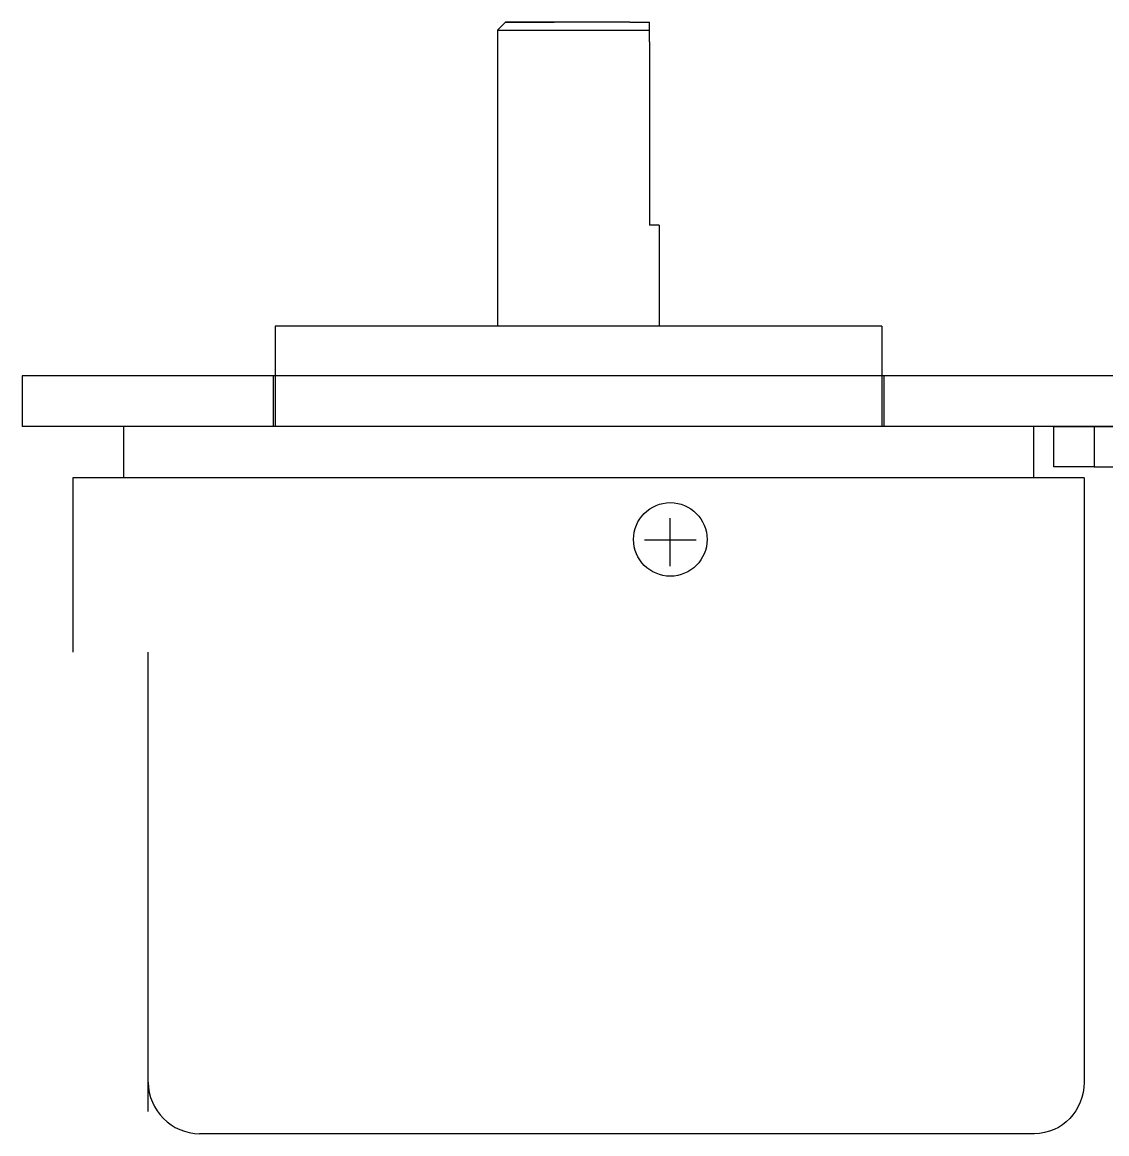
# Model space of a CAD drawing. Header units: inches. Extents: x -0.1 to 44.5, y -2.5 to 33.3.
# Drawn here: x 17.015 to 19.127, y 5.084 to 7.248 of the extents above; entities that cross this region are included whole.
import ezdxf

# ---------------------------------------------------------------- set-up
doc = ezdxf.new("R2010")
doc.units = ezdxf.units.IN
doc.header["$MEASUREMENT"] = 0
doc.layers.add('Hardware', color=52, linetype='Continuous')
doc.layers.add('Material', color=140, linetype='Continuous')

# ---------------------------------------------------------------- blocks, each defined once
blk = doc.blocks.new('NM tab side')
for p, q in [((-0.0984, 0.6299), (-0.0984, 0.7087)), ((0, 0.7087), (-0.0984, 0.7087)), ((-0.0984, 0.6299), (0, 0.6299)), ((0, 0.0787), (0, 0.6299)), ((0.0787, 0.0787), (0.0787, 0.6299)), ((0, 0.0787), (0.0787, 0.0787)), ((0, 0), (0, 0.0787)), ((0.0787, 0.0787), (0.0787, 0)), ((0.0787, 0), (0, 0))]:
    blk.add_line(p, q)
blk.add_arc((0, 0.6299), 0.0787, 0, 90)
at = {"layer": 'Material'}
for p, q in [((0, 0.4626), (0.0787, 0.4626)), ((0, 0.2854), (0.0787, 0.2854))]:
    blk.add_line(p, q, dxfattribs=at)

msp = doc.modelspace()

# ---------------------------------------------------------------- linework, layer by layer
at = {"layer": 'Hardware'}
for p, q in [((17.940693, 7.2481329), (17.940693, 7.2481329)), ((17.940693, 7.2481329), (17.9407382, 7.2481329)), ((17.940693, 7.2323922), (17.940693, 6.6563925)), ((17.940693, 7.2323922), (18.0508527, 7.2323922)), ((17.9409352, 7.2324422), (17.9565228, 7.2481329)), ((18.1983907, 7.2481329), (17.9565228, 7.2481329)), ((17.9565228, 7.2481329), (18.0508527, 7.2481329)), ((18.1983907, 7.2481329), (18.0337525, 7.2481329)), ((18.0508527, 7.2323922), (18.2364372, 7.2323922)), ((18.1983907, 7.2481329), (18.2364372, 7.2481329)), ((18.2364372, 7.2100864), (18.2364372, 7.2481329)), ((18.2364372, 7.2100864), (18.2364372, 6.8533123)), ((18.2364372, 7.2100864), (18.2364372, 6.8533123)), ((18.2556536, 6.8533123), (18.2364372, 6.8533123)), ((18.2556536, 6.8533123), (18.2556536, 6.6563925)), ((17.5076221, 6.6563925), (17.5076221, 6.461322)), ((18.6887245, 6.6563925), (17.5076221, 6.6563925)), ((18.6887245, 6.6563925), (18.6887245, 6.461322)), ((17.0154961, 6.5597472), (17.0154961, 6.461322)), ((19.1808505, 6.5597472), (17.0154961, 6.5597472)), ((17.5036851, 6.5597472), (17.5036851, 6.461322)), ((18.6926615, 6.5597472), (18.6926615, 6.461322)), ((19.1808505, 6.461322), (17.0154961, 6.461322)), ((18.9840001, 6.461322), (17.2123465, 6.461322)), ((17.2123465, 6.461322), (17.2123465, 6.3611264)), ((18.9840001, 6.461322), (18.9840001, 6.3611264)), ((17.1138978, 6.3611264), (17.1138978, 6.0219195)), ((19.0824489, 6.3611264), (17.1138978, 6.3611264)), ((18.2771197, 6.1893183), (18.2771197, 6.2823681)), ((18.2771197, 6.1893183), (18.2771197, 6.2823681)), ((18.3272175, 6.2394355), (18.2270219, 6.2394355)), ((18.3272175, 6.2394355), (18.2270219, 6.2394355)), ((17.2606593, 5.1271501), (17.2606593, 6.0219195)), ((18.9857701, 5.084198), (17.3608839, 5.084198))]:
    msp.add_line(p, q, dxfattribs=at)
msp.add_circle((18.2771197, 6.2412025), 0.0715932, dxfattribs=at)
for points in [[(19.0824489, 6.3611264), (19.0824489, 6.3611264), (19.0824489, 5.184413), (19.0824489, 5.184413)], [(17.2606593, 5.184413), (17.2613, 5.1293054), (17.3057472, 5.0847417), (17.3608839, 5.0840427)], [(19.0824489, 5.184413), (19.0824489, 5.1293054), (19.0408874, 5.0847417), (18.9857701, 5.0840427)]]:
    msp.add_open_spline(points, degree=3, dxfattribs=at)

# ---------------------------------------------------------------- block references
at = {"layer": 'Material', "rotation": 270}
msp.add_blockref('NM tab side', (19.0233702, 6.461322), dxfattribs=at)

doc.saveas('drawing.dxf')
